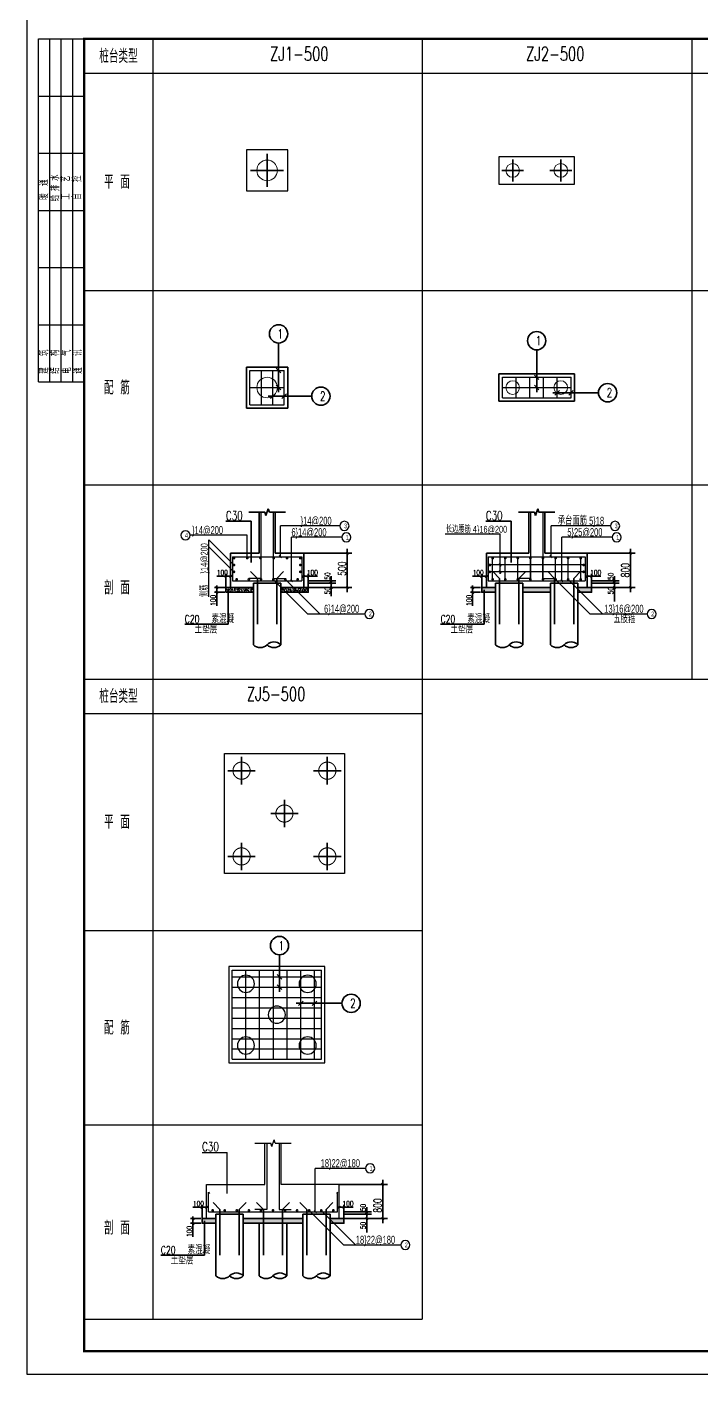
# Model space of a CAD drawing. Extents: x 299218 to 746073, y -331171 to -40619.
# Drawn here: x 430260 to 459731, y -316844 to -257919 of the extents above; entities that cross this region are included whole.
import ezdxf

# ---------------------------------------------------------------- set-up
doc = ezdxf.new("R2010")
doc.units = 0
doc.header["$LTSCALE"] = 1000
doc.header["$MEASUREMENT"] = 0
doc.linetypes.add('短虚线', pattern=[187.5, 125, -62.5])
for name, color, linetype in [('PUB_TITLE', 4, 'Continuous'), ('剪力墙柱其它', 1, 'Continuous'), ('尺寸', 3, 'Continuous')]:
    doc.layers.add(name, color=color, linetype=linetype)
doc.layers.add('承台', color=32, linetype='Continuous', lineweight=35)
doc.layers.add('桩', color=6, linetype='Continuous', lineweight=18)
doc.styles.add('GS_Rein', font='GS_TXT.shx', dxfattribs={"width": 0.7, "bigfont": 'GS_HZTXT.shx'})
doc.styles.add('HZ', font='simplex.shx', dxfattribs={"width": 0.8, "bigfont": 'hztxt.shx'})
doc.styles.get("Standard").update_dxf_attribs({"font": 'gbenor.shx', "bigfont": 'gbcbig.shx'})
pattern_1 = [(50, (-39538.33, -218882.48), (143.452037, -12.550427), [15, -165]), (355, (-39538.33, -218882.48), (-27.750267, 150.438427), [12, -132]), (100.4514, (-39526.38, -218883.53), (115.701876, 137.88791), [12.74804, -140.228422]), (46.1842, (-39538.33, -218842.48), (213.44821, -33.1038), [22.5, -247.5]), (96.6356, (-39520.55, -218845.24), (186.93254, 194.82357), [19.12206, -210.3426]), (351.1842, (-39538.33, -218842.48), (186.93239, 194.82372), [18, -198]), (21, (-39518.33, -218852.48), (119.38141, -80.523778), [15, -165]), (326, (-39518.33, -218852.48), (48.663066, 145.03001), [12, -132]), (71.4514, (-39508.39, -218859.19), (168.044526, 64.5061), [12.74804, -140.228422]), (37.5, (-39538.334, -218882.48), (2.431971, 66.578771), [0, -130.4, 0, -134, 0, -132.5]), (7.5, (-39538.334, -218882.48), (52.613907, 78.882342), [0, -76.4, 0, -127.4, 0, -50.5]), (327.5, (-39582.934, -218882.48), (106.764487, -4.5109743), [0, -50, 0, -156, 0, -207]), (317.5, (-39602.93, -218882.48), (116.637234, 20.020996), [0, -65, 0, -103.6, 0, -147])]

# ---------------------------------------------------------------- blocks, each defined once
blk = doc.blocks.new('$titleblk$00000095')
for p, q in [((-150, 20), (-150, 0)), ((-150, 20), (0, 20)), ((-125, 20), (-125, 0)), ((-100, 20), (-100, 0)), ((-75, 20), (-75, 0)), ((-75, 20), (-75, 0)), ((-50, 20), (-50, 0)), ((-25, 20), (-25, 0)), ((0, 20), (0, 0)), ((-150, 15), (-75, 15)), ((-75, 15), (0, 15)), ((-150, 10), (-75, 10)), ((-75, 10), (0, 10)), ((-150, 5), (-75, 5)), ((-75, 5), (0, 5))]:
    blk.add_line(p, q)
at = {"width": 0.8}
for s, p in [('建   筑', (-146.45, 15.65)), ('暖  通', (-70.35, 15.73)), ('结   构', (-146.45, 10.91)), ('给 排 水', (-71.03, 10.9)), ('电   气', (-146.45, 5.65)), ('工   艺', (-70.35, 6.13)), ('通   讯', (-146.45, 0.88)), ('自   控', (-70.35, 1.24))]:
    blk.add_text(s, height=3.509, dxfattribs=at).set_placement(p)

msp = doc.modelspace()

# ---------------------------------------------------------------- hatches: boundary and pattern name
h = msp.add_hatch()
h.set_pattern_fill('混凝土', color=251, scale=20, style=0)
h.set_pattern_definition(pattern_1)
h.paths.add_polyline_path([(438960.2, -282443.9), (440160.2, -282443.9), (440160.2, -282643.9), (438960.2, -282643.9)])
h = msp.add_hatch()
h.set_pattern_fill('混凝土', color=251, scale=20, style=0)
h.set_pattern_definition(pattern_1)
h.paths.add_polyline_path([(441360.2, -282443.9), (442560.2, -282443.9), (442560.2, -282643.9), (441360.2, -282643.9)])
h = msp.add_hatch()
h.set_pattern_fill('混凝土', color=251, scale=20, style=0)
h.set_pattern_definition([(50, (-49752.98, -218882.48), (143.452037, -12.550427), [15, -165]), (355, (-49752.98, -218882.48), (-27.750267, 150.438427), [12, -132]), (100.4514, (-49741.03, -218883.53), (115.701876, 137.88791), [12.74804, -140.228422]), (46.1842, (-49752.98, -218842.48), (213.44821, -33.1038), [22.5, -247.5]), (96.6356, (-49735.2, -218845.24), (186.93254, 194.82357), [19.12206, -210.3426]), (351.1842, (-49752.98, -218842.48), (186.93239, 194.82372), [18, -198]), (21, (-49732.98, -218852.48), (119.38141, -80.523778), [15, -165]), (326, (-49732.98, -218852.48), (48.663066, 145.03001), [12, -132]), (71.4514, (-49723.03, -218859.19), (168.044526, 64.5061), [12.74804, -140.228422]), (37.5, (-49752.98, -218882.48), (2.431971, 66.578771), [0, -130.4, 0, -134, 0, -132.5]), (7.5, (-49752.98, -218882.48), (52.613907, 78.882342), [0, -76.4, 0, -127.4, 0, -50.5]), (327.5, (-49797.58, -218882.48), (106.764487, -4.5109743), [0, -50, 0, -156, 0, -207]), (317.5, (-49817.58, -218882.48), (116.637234, 20.020996), [0, -65, 0, -103.6, 0, -147])])
h.paths.add_polyline_path([(454345.6, -282443.9), (454945.6, -282443.9), (454945.6, -282643.9), (454345.6, -282643.9)])
h.paths.add_polyline_path([(451945.6, -282443.9), (453145.6, -282443.9), (453145.6, -282643.9), (451945.6, -282643.9)])
h.paths.add_polyline_path([(450145.6, -282443.9), (450745.6, -282443.9), (450745.6, -282643.9), (450145.6, -282643.9)])
h = msp.add_hatch()
h.set_pattern_fill('混凝土', color=251, scale=20, style=0)
h.set_pattern_definition([(50, (-61281.62, -217984.49), (143.452037, -12.550427), [15, -165]), (355, (-61281.62, -217984.49), (-27.750267, 150.438427), [12, -132]), (100.4514, (-61269.67, -217985.54), (115.701876, 137.88791), [12.74804, -140.228422]), (46.1842, (-61281.62, -217944.49), (213.44821, -33.1038), [22.5, -247.5]), (96.6356, (-61263.83, -217947.25), (186.93254, 194.82357), [19.12206, -210.3426]), (351.1842, (-61281.62, -217944.5), (186.93239, 194.82372), [18, -198]), (21, (-61261.62, -217954.49), (119.38141, -80.523778), [15, -165]), (326, (-61261.62, -217954.49), (48.663066, 145.03001), [12, -132]), (71.4514, (-61251.67, -217961.2), (168.044526, 64.5061), [12.74804, -140.228422]), (37.5, (-61281.62, -217984.49), (2.431971, 66.578771), [0, -130.4, 0, -134, 0, -132.5]), (7.5, (-61281.62, -217984.49), (52.613907, 78.882342), [0, -76.4, 0, -127.4, 0, -50.5]), (327.5, (-61326.22, -217984.49), (106.764487, -4.5109743), [0, -50, 0, -156, 0, -207]), (317.5, (-61346.22, -217984.49), (116.637234, 20.020996), [0, -65, 0, -103.6, 0, -147])])
h.paths.add_polyline_path([(437916.9, -310045.9), (438516.9, -310045.9), (438516.9, -310245.9), (437916.9, -310245.9)])
h.paths.add_polyline_path([(439716.9, -310045.9), (442316.9, -310045.9), (442316.9, -310245.9), (439716.9, -310245.9)])
h.paths.add_polyline_path([(443516.9, -310045.9), (444116.9, -310045.9), (444116.9, -310245.9), (443516.9, -310245.9)])

# ---------------------------------------------------------------- linework, layer by layer
at = {"layer": 'PUB_TITLE'}
msp.add_lwpolyline([(430260.2, -316843.9), (514360.2, -316843.9), (514360.2, -257443.9), (430260.2, -257443.9)], close=True, dxfattribs=at)
at = {"layer": 'PUB_TITLE', "const_width": 100}
msp.add_lwpolyline([(432760.2, -315843.9), (513360.2, -315843.9), (513360.2, -258443.9), (432760.2, -258443.9)], close=True, dxfattribs=at)
at = {"layer": '剪力墙柱其它', "color": 6}
for p, q in [((435760.2, -258443.9), (435760.2, -314443.9)), ((447545.6, -258443.9), (447545.6, -314443.9)), ((459330.9, -258443.9), (459330.9, -286443.9)), ((432760.2, -259943.9), (494687, -259943.9)), ((441660.2, -263293.9), (439860.2, -263293.9)), ((439860.2, -263293.9), (439860.2, -265093.9)), ((441660.2, -265093.9), (441660.2, -263293.9)), ((454195.6, -263593.9), (450895.6, -263593.9)), ((450895.6, -263593.9), (450895.6, -264793.9)), ((454195.6, -264793.9), (454195.6, -263593.9)), ((439860.2, -265093.9), (441660.2, -265093.9)), ((450895.6, -264793.9), (454195.6, -264793.9)), ((432760.2, -269443.9), (494687, -269443.9)), ((440010.2, -274443.9), (440010.2, -272943.9)), ((440010.2, -272943.9), (441510.2, -272943.9)), ((440510.2, -274443.9), (440510.2, -272943.9)), ((441010.2, -274443.9), (441010.2, -272943.9)), ((441510.2, -274443.9), (441510.2, -272943.9)), ((451045.6, -274143.9), (451045.6, -273243.9)), ((451045.6, -273243.9), (454045.6, -273243.9)), ((451645.6, -274143.9), (451645.6, -273243.9)), ((452245.6, -274143.9), (452245.6, -273243.9)), ((452845.6, -274143.9), (452845.6, -273243.9)), ((453445.6, -274143.9), (453445.6, -273243.9)), ((454045.6, -274143.9), (454045.6, -273243.9)), ((440010.2, -273693.9), (441510.2, -273693.9)), ((451045.6, -273693.9), (454045.6, -273693.9)), ((440010.2, -274443.9), (441510.2, -274443.9)), ((451045.6, -274143.9), (454045.6, -274143.9)), ((432760.2, -277943.9), (494687, -277943.9)), ((440490.2, -279143.9), (440490.2, -282043.9)), ((441030.2, -279143.9), (441030.2, -282043.9)), ((452275.6, -279143.9), (452275.6, -282043.9)), ((452815.6, -279143.9), (452815.6, -282043.9)), ((439240.2, -281093.9), (442280.2, -281093.9)), ((439240.2, -281093.9), (439240.2, -282143.9)), ((442280.2, -281093.9), (442280.2, -282143.9)), ((450425.6, -281093.9), (454665.6, -281093.9)), ((450425.6, -281093.9), (450425.6, -282143.9)), ((454595.6, -281453.9), (450495.6, -281453.9)), ((450620.6, -282083.9), (450620.6, -281093.9)), ((451170.6, -282083.9), (451170.6, -281093.9)), ((451720.6, -282083.9), (451720.6, -281093.9)), ((452270.6, -282083.9), (452270.6, -281093.9)), ((452820.6, -282083.9), (452820.6, -281093.9)), ((453370.6, -282083.9), (453370.6, -281093.9)), ((453920.6, -282083.9), (453920.6, -281093.9)), ((454470.6, -282083.9), (454470.6, -281093.9)), ((454665.6, -281093.9), (454665.6, -282143.9)), ((439240.2, -282143.9), (442280.2, -282143.9)), ((440490.2, -282043.9), (439960.2, -282043.9)), ((441030.2, -282043.9), (441560.2, -282043.9)), ((450425.6, -282143.9), (454665.6, -282143.9)), ((454595.6, -281753.9), (450495.6, -281753.9)), ((452275.6, -282043.9), (451745.6, -282043.9)), ((452815.6, -282043.9), (453345.6, -282043.9)), ((432760.2, -286443.9), (494687, -286443.9)), ((432760.2, -287943.9), (447545.6, -287943.9)), ((432760.2, -297443.9), (447545.6, -297443.9)), ((439232.8, -303073.8), (439232.8, -299173.8)), ((439232.8, -299173.8), (443132.8, -299173.8)), ((439832.8, -303073.8), (439832.8, -299173.8)), ((440432.8, -303073.8), (440432.8, -299173.8)), ((441032.8, -303073.8), (441032.8, -299173.8)), ((441632.8, -303073.8), (441632.8, -299173.8)), ((442232.8, -303073.8), (442232.8, -299173.8)), ((442832.8, -303073.8), (442832.8, -299173.8)), ((443132.8, -303073.8), (443132.8, -299173.8)), ((439232.8, -299473.8), (443132.8, -299473.8)), ((439232.8, -299923.8), (443132.8, -299923.8)), ((439232.8, -300373.8), (443132.8, -300373.8)), ((439232.8, -300823.8), (443132.8, -300823.8)), ((439232.8, -301273.8), (443132.8, -301273.8)), ((439232.8, -301723.8), (443132.8, -301723.8)), ((439232.8, -302173.8), (443132.8, -302173.8)), ((439232.8, -302623.8), (443132.8, -302623.8)), ((439232.8, -303073.8), (443132.8, -303073.8)), ((432760.2, -305943.9), (447545.6, -305943.9)), ((440746.9, -306745.9), (440746.9, -309645.9)), ((441286.9, -306745.9), (441286.9, -309645.9)), ((438196.9, -309745.9), (438196.9, -308885.4)), ((443836.9, -309745.9), (443836.9, -308885.4)), ((438196.9, -309745.9), (443836.9, -309745.9)), ((440746.9, -309645.9), (440216.9, -309645.9)), ((441286.9, -309645.9), (441816.9, -309645.9)), ((443836.9, -309745.9), (443836.9, -309665.9)), ((432760.2, -314443.9), (447545.6, -314443.9))]:
    msp.add_line(p, q, dxfattribs=at)
at = {"layer": '剪力墙柱其它', "color": 6, "const_width": 55}
for points in [[(439277.7, -281153.9, 1), (439342.7, -281153.9, 1)], [(439277.7, -281453.9, 1), (439342.7, -281453.9, 1)], [(439857.7, -281153.9, 1), (439922.7, -281153.9, 1)], [(440437.7, -281153.9, 1), (440502.7, -281153.9, 1)], [(441017.7, -281153.9, 1), (441082.7, -281153.9, 1)], [(441597.7, -281153.9, 1), (441662.7, -281153.9, 1)], [(442177.7, -281153.9, 1), (442242.7, -281153.9, 1)], [(442177.7, -281453.9, 1), (442242.7, -281453.9, 1)], [(450463.1, -281453.9, 1), (450528.1, -281453.9, 1)], [(450588.1, -281153.9, -1), (450653.1, -281153.9, -1)], [(451138.1, -281153.9, -1), (451203.1, -281153.9, -1)], [(451688.1, -281153.9, -1), (451753.1, -281153.9, -1)], [(452238.1, -281153.9, -1), (452303.1, -281153.9, -1)], [(452788.1, -281153.9, -1), (452853.1, -281153.9, -1)], [(453338.1, -281153.9, -1), (453403.1, -281153.9, -1)], [(453888.1, -281153.9, -1), (453953.1, -281153.9, -1)], [(454438.1, -281153.9, -1), (454503.1, -281153.9, -1)], [(454563.1, -281453.9, 1), (454628.1, -281453.9, 1)], [(439277.7, -281753.9, 1), (439342.7, -281753.9, 1)], [(439394.4, -282083.9, 1), (439459.4, -282083.9, 1)], [(439927.7, -282083.9, 1), (439992.7, -282083.9, 1)], [(440461, -282083.9, 1), (440526, -282083.9, 1)], [(440994.4, -282083.9, 1), (441059.4, -282083.9, 1)], [(441527.7, -282083.9, 1), (441592.7, -282083.9, 1)], [(442061, -282083.9, 1), (442126, -282083.9, 1)], [(442177.7, -281753.9, 1), (442242.7, -281753.9, 1)], [(450463.1, -281753.9, 1), (450528.1, -281753.9, 1)], [(450588.1, -282083.9, 1), (450653.1, -282083.9, 1)], [(451138.1, -282083.9, 1), (451203.1, -282083.9, 1)], [(451688.1, -282083.9, 1), (451753.1, -282083.9, 1)], [(452238.1, -282083.9, 1), (452303.1, -282083.9, 1)], [(452788.1, -282083.9, 1), (452853.1, -282083.9, 1)], [(453338.1, -282083.9, 1), (453403.1, -282083.9, 1)], [(453888.1, -282083.9, 1), (453953.1, -282083.9, 1)], [(454438.1, -282083.9, 1), (454503.1, -282083.9, 1)], [(454563.1, -281753.9, 1), (454628.1, -281753.9, 1)], [(438348.1, -309685.9, 1), (438413.1, -309685.9, 1)], [(438875.3, -309685.9, 1), (438940.3, -309685.9, 1)], [(439402.6, -309685.9, 1), (439467.6, -309685.9, 1)], [(439929.9, -309685.9, 1), (439994.9, -309685.9, 1)], [(440457.1, -309685.9, 1), (440522.1, -309685.9, 1)], [(440984.4, -309685.9, 1), (441049.4, -309685.9, 1)], [(441511.7, -309685.9, 1), (441576.7, -309685.9, 1)], [(442039, -309685.9, 1), (442104, -309685.9, 1)], [(442566.2, -309685.9, 1), (442631.2, -309685.9, 1)], [(443093.5, -309685.9, 1), (443158.5, -309685.9, 1)], [(443620.8, -309685.9, 1), (443685.8, -309685.9, 1)]]:
    msp.add_lwpolyline(points, format="xyb", close=True, dxfattribs=at)
at = {"layer": '剪力墙柱其它', "color": 6}
msp.add_lwpolyline([(438892.3, -289700.8), (444142.3, -289700.8), (444142.3, -294950.8), (438892.3, -294950.8)], close=True, dxfattribs=at)
at = {"layer": '剪力墙柱其它', "color": 2}
msp.add_lwpolyline([(439082.8, -303223.8), (443282.8, -303223.8), (443282.8, -299023.8), (439082.8, -299023.8)], close=True, dxfattribs=at)
at = {"layer": '剪力墙柱其它', "color": 6}
for points in [[(440207.8, -299773.8, 1), (439457.8, -299773.8, 1)], [(442907.8, -299773.8, 1), (442157.8, -299773.8, 1)], [(441557.8, -301123.8, 1), (440807.8, -301123.8, 1)], [(440207.8, -302473.8, 1), (439457.8, -302473.8, 1)], [(442907.8, -302473.8, 1), (442157.8, -302473.8, 1)]]:
    msp.add_lwpolyline(points, format="xyb", close=True, dxfattribs=at)
for points in [[(438196.9, -308885.4), (438238.7, -308944.2)], [(443836.9, -308885.4), (443795.2, -308944.2)]]:
    msp.add_lwpolyline(points, dxfattribs=at)
at = {"layer": '尺寸', "color": 2}
for p, q in [((441340.2, -281123.9), (441340.2, -279743.9)), ((443940.2, -279743.9), (441340.2, -279743.9)), ((453173.3, -281123.9), (453173.3, -279743.9)), ((455773.3, -279743.9), (453173.3, -279743.9)), ((439890.2, -280153.9), (437390.2, -280153.9)), ((439310.2, -281453.9), (438210.2, -280353.9)), ((438210.2, -282853.9), (438210.2, -280353.9)), ((439890.2, -281153.9), (439890.2, -280153.9)), ((441826.9, -282173.9), (441826.9, -280243.9)), ((444026.9, -280243.9), (441826.9, -280243.9)), ((453645.6, -282173.9), (453645.6, -280243.9)), ((455845.6, -280243.9), (453645.6, -280243.9)), ((439310.2, -281753.9), (438210.2, -280653.9)), ((441290.2, -281043.9), (441390.2, -281143.9)), ((453123.3, -281043.9), (453223.3, -281143.9)), ((441026.9, -282093.9), (442526.9, -283593.9)), ((441560.2, -282093.9), (443060.2, -283593.9)), ((441776.9, -282093.9), (441876.9, -282193.9)), ((453370.6, -282093.9), (454870.6, -283593.9)), ((453595.6, -282093.9), (453695.6, -282193.9)), ((453920.6, -282093.9), (455420.6, -283593.9)), ((442526.9, -283593.9), (445026.9, -283593.9)), ((454870.6, -283593.9), (457370.6, -283593.9)), ((440216.9, -306745.9), (440916.9, -306745.9)), ((440666.9, -308545.9), (440666.9, -306745.9)), ((440966.9, -306895.9), (440916.9, -306745.9)), ((440966.9, -306895.9), (441066.9, -306595.9)), ((441116.9, -306745.9), (441066.9, -306595.9)), ((441116.9, -306745.9), (441816.9, -306745.9)), ((441366.9, -308545.9), (441366.9, -306745.9)), ((437916.9, -307145.9), (439016.9, -307145.9)), ((439016.9, -308945.9), (439016.9, -307145.9)), ((442862.4, -309775.9), (442862.4, -307845.9)), ((445062.4, -307845.9), (442862.4, -307845.9)), ((438116.9, -310045.9), (438116.9, -308545.9)), ((438116.9, -308545.9), (440666.9, -308545.9)), ((443916.9, -308545.9), (441366.9, -308545.9)), ((443916.9, -310045.9), (443916.9, -308545.9)), ((442598.7, -309695.9), (444098.7, -311195.9)), ((442812.4, -309695.9), (442912.4, -309795.9)), ((443126, -309695.9), (444626, -311195.9)), ((444098.7, -311195.9), (446598.7, -311195.9))]:
    msp.add_line(p, q, dxfattribs=at)
at = {"layer": '尺寸'}
for p, q in [((448539.3, -280091.4), (450944.9, -280091.4)), ((450944.9, -281833.9), (450944.9, -280091.4)), ((450894.9, -281403.9), (450994.9, -281503.9)), ((450894.9, -281703.9), (450994.9, -281803.9))]:
    msp.add_line(p, q, dxfattribs=at)
at = {"layer": '尺寸', "color": 2}
for centre in [(444140.2, -279743.9), (455973.3, -279743.9), (437190.2, -280153.9), (444226.9, -280243.9), (456045.6, -280243.9), (445226.9, -283593.9), (457570.6, -283593.9), (445262.4, -307845.9), (446798.7, -311195.9)]:
    msp.add_arc(centre, 200, 0, 359.88938, dxfattribs=at)
at = {"layer": '承台', "color": 2}
for p, q in [((440760.2, -263473.9), (440760.2, -264913.9)), ((451495.6, -263713.9), (451495.6, -264673.9)), ((453595.6, -263713.9), (453595.6, -264673.9)), ((441480.2, -264193.9), (440040.2, -264193.9)), ((451975.6, -264193.9), (451015.6, -264193.9)), ((454075.6, -264193.9), (453115.6, -264193.9)), ((441260.2, -273893.9), (441260.2, -271743.9)), ((452545.6, -273893.9), (452545.6, -272043.9)), ((441660.2, -272793.9), (439860.2, -272793.9)), ((439860.2, -272793.9), (439860.2, -274593.9)), ((441660.2, -274593.9), (441660.2, -272793.9)), ((441160.2, -272843.9), (441360.2, -273043.9)), ((454195.6, -273093.9), (450895.6, -273093.9)), ((450895.6, -273093.9), (450895.6, -274293.9)), ((452445.6, -273143.9), (452645.6, -273343.9)), ((454195.6, -274293.9), (454195.6, -273093.9)), ((441110.2, -273968.9), (440910.2, -274168.9)), ((441160.2, -273593.9), (441360.2, -273793.9)), ((441610.2, -273968.9), (441410.2, -274168.9)), ((452445.6, -273593.9), (452645.6, -273793.9)), ((453245.6, -273918.9), (455245.6, -273918.9)), ((453545.6, -273818.9), (453345.6, -274018.9)), ((454145.6, -273818.9), (453945.6, -274018.9)), ((440810.2, -274068.9), (442710.2, -274068.9)), ((450895.6, -274293.9), (454195.6, -274293.9)), ((439860.2, -274593.9), (441660.2, -274593.9)), ((439960.2, -279143.9), (440660.2, -279143.9)), ((440410.2, -280943.9), (440410.2, -279143.9)), ((440710.2, -279293.9), (440660.2, -279143.9)), ((440710.2, -279293.9), (440810.2, -278993.9)), ((440860.2, -279143.9), (440810.2, -278993.9)), ((440860.2, -279143.9), (441560.2, -279143.9)), ((441110.2, -280943.9), (441110.2, -279143.9)), ((451745.6, -279143.9), (452445.6, -279143.9)), ((452195.6, -280943.9), (452195.6, -279143.9)), ((452495.6, -279293.9), (452445.6, -279143.9)), ((452495.6, -279293.9), (452595.6, -278993.9)), ((452645.6, -279143.9), (452595.6, -278993.9)), ((452645.6, -279143.9), (453345.6, -279143.9)), ((452895.6, -280943.9), (452895.6, -279143.9)), ((438960.2, -279543.9), (440060.2, -279543.9)), ((440060.2, -281343.9), (440060.2, -279543.9)), ((450324.6, -279543.9), (451424.6, -279543.9)), ((451424.6, -281343.9), (451424.6, -279543.9)), ((439160.2, -282443.9), (439160.2, -280943.9)), ((439160.2, -280943.9), (440410.2, -280943.9)), ((442360.2, -280943.9), (441110.2, -280943.9)), ((442360.2, -282443.9), (442360.2, -280943.9)), ((442360.2, -280943.9), (444460.2, -280943.9)), ((444310.2, -280993.9), (444210.2, -280893.9)), ((444260.2, -280743.9), (444260.2, -282643.9)), ((450345.6, -282443.9), (450345.6, -280943.9)), ((450345.6, -280943.9), (452195.6, -280943.9)), ((454745.6, -280943.9), (452895.6, -280943.9)), ((454745.6, -282443.9), (454745.6, -280943.9)), ((454745.6, -280943.9), (456845.6, -280943.9)), ((456695.6, -280993.9), (456595.6, -280893.9)), ((456645.6, -280743.9), (456645.6, -282643.9)), ((439210.2, -281943.9), (438560.2, -281943.9)), ((439010.2, -281893.9), (438910.2, -281993.9)), ((438960.2, -282493.9), (438960.2, -281843.9)), ((439210.2, -281893.9), (439110.2, -281993.9)), ((440040.2, -281743.9), (440340.2, -282043.9)), ((440160.2, -282243.9), (440160.2, -284943.9)), ((440160.2, -282243.9), (441360.2, -282243.9)), ((440340.2, -282043.9), (440340.2, -284043.9)), ((441480.2, -281743.9), (441180.2, -282043.9)), ((441180.2, -282043.9), (441180.2, -284043.9)), ((441360.2, -282243.9), (441360.2, -284943.9)), ((441360.2, -282243.9), (441360.2, -284943.9)), ((442410.2, -281893.9), (442310.2, -281993.9)), ((442310.2, -281943.9), (442960.2, -281943.9)), ((442610.2, -281893.9), (442510.2, -281993.9)), ((442560.2, -282493.9), (442560.2, -281843.9)), ((442560.2, -282143.9), (443760.2, -282143.9)), ((442560.2, -282243.9), (443760.2, -282243.9)), ((443610.2, -282193.9), (443510.2, -282093.9)), ((443610.2, -282293.9), (443510.2, -282193.9)), ((443560.2, -281943.9), (443560.2, -282820.3)), ((450395.6, -281943.9), (449745.6, -281943.9)), ((450195.6, -281893.9), (450095.6, -281993.9)), ((450145.6, -282493.9), (450145.6, -281843.9)), ((450395.6, -281893.9), (450295.6, -281993.9)), ((450625.6, -281743.9), (450925.6, -282043.9)), ((450745.6, -282243.9), (450745.6, -284943.9)), ((450745.6, -282243.9), (451945.6, -282243.9)), ((450925.6, -282043.9), (450925.6, -284043.9)), ((452065.6, -281743.9), (451765.6, -282043.9)), ((451765.6, -282043.9), (451765.6, -284043.9)), ((451945.6, -282243.9), (451945.6, -284943.9)), ((451945.6, -282243.9), (451945.6, -284943.9)), ((453025.6, -281743.9), (453325.6, -282043.9)), ((453145.6, -282243.9), (453145.6, -284943.9)), ((453145.6, -282243.9), (454345.6, -282243.9)), ((453325.6, -282043.9), (453325.6, -284043.9)), ((454465.6, -281743.9), (454165.6, -282043.9)), ((454165.6, -282043.9), (454165.6, -284043.9)), ((454345.6, -282243.9), (454345.6, -284943.9)), ((454345.6, -282243.9), (454345.6, -284943.9)), ((454795.6, -281893.9), (454695.6, -281993.9)), ((454695.6, -281943.9), (455345.6, -281943.9)), ((454995.6, -281893.9), (454895.6, -281993.9)), ((454945.6, -282493.9), (454945.6, -281843.9)), ((454945.6, -282143.9), (456145.6, -282143.9)), ((454945.6, -282243.9), (456145.6, -282243.9)), ((455995.6, -282193.9), (455895.6, -282093.9)), ((455995.6, -282293.9), (455895.6, -282193.9)), ((455945.6, -281943.9), (455945.6, -283043.9)), ((438910.2, -282443.9), (438460.2, -282443.9)), ((438910.2, -282643.9), (438460.2, -282643.9)), ((438510.2, -282393.9), (438610.2, -282493.9)), ((438510.2, -282593.9), (438610.2, -282693.9)), ((438560.2, -282343.9), (438560.2, -283243.9)), ((438960.2, -282443.9), (438960.2, -282643.9)), ((438960.2, -282443.9), (440160.2, -282443.9)), ((438960.2, -282643.9), (440160.2, -282643.9)), ((439060.2, -282543.9), (439060.2, -284043.9)), ((441360.2, -282443.9), (442560.2, -282443.9)), ((441360.2, -282643.9), (442560.2, -282643.9)), ((442560.2, -282443.9), (442560.2, -282643.9)), ((442560.2, -282443.9), (444460.2, -282443.9)), ((443610.2, -282493.9), (443510.2, -282393.9)), ((444310.2, -282493.9), (444210.2, -282393.9)), ((450095.6, -282443.9), (449645.6, -282443.9)), ((450095.6, -282643.9), (449645.6, -282643.9)), ((449695.6, -282393.9), (449795.6, -282493.9)), ((449695.6, -282593.9), (449795.6, -282693.9)), ((449745.6, -282343.9), (449745.6, -283243.9)), ((450145.6, -282443.9), (450145.6, -282643.9)), ((450145.6, -282443.9), (450745.6, -282443.9)), ((450145.6, -282643.9), (450745.6, -282643.9)), ((450245.6, -282543.9), (450245.6, -284043.9)), ((451945.6, -282443.9), (453145.6, -282443.9)), ((451945.6, -282643.9), (453145.6, -282643.9)), ((454345.6, -282443.9), (454945.6, -282443.9)), ((454345.6, -282643.9), (454945.6, -282643.9)), ((454945.6, -282443.9), (454945.6, -282643.9)), ((454945.6, -282443.9), (456845.6, -282443.9)), ((455995.6, -282493.9), (455895.6, -282393.9)), ((456695.6, -282493.9), (456595.6, -282393.9)), ((437160.2, -284043.9), (439060.2, -284043.9)), ((448345.6, -284043.9), (450245.6, -284043.9)), ((439642.3, -289850.8), (439642.3, -291050.8)), ((443392.3, -289850.8), (443392.3, -291050.8)), ((440242.3, -290450.8), (439042.3, -290450.8)), ((443992.3, -290450.8), (442792.3, -290450.8)), ((441517.3, -291725.8), (441517.3, -292925.8)), ((442117.3, -292325.8), (440917.3, -292325.8)), ((439642.3, -294800.8), (439642.3, -293600.8)), ((443392.3, -294800.8), (443392.3, -293600.8)), ((440242.3, -294200.8), (439042.3, -294200.8)), ((443992.3, -294200.8), (442792.3, -294200.8)), ((441301, -300123.8), (441301, -298503.5)), ((441201, -299373.8), (441401, -299573.8)), ((441201, -299823.8), (441401, -300023.8)), ((442032.8, -300626.4), (444032.8, -300626.4)), ((442332.8, -300526.4), (442132.8, -300726.4)), ((442932.8, -300526.4), (442732.8, -300726.4)), ((443916.9, -308545.9), (446016.9, -308545.9)), ((445866.9, -308595.9), (445766.9, -308495.9)), ((445816.9, -308345.9), (445816.9, -310245.9)), ((438396.9, -309345.9), (438696.9, -309645.9)), ((439836.9, -309345.9), (439536.9, -309645.9)), ((440296.9, -309345.9), (440596.9, -309645.9)), ((441736.9, -309345.9), (441436.9, -309645.9)), ((442196.9, -309345.9), (442496.9, -309645.9)), ((443636.9, -309345.9), (443336.9, -309645.9)), ((438166.9, -309545.9), (437516.9, -309545.9)), ((437966.9, -309495.9), (437866.9, -309595.9)), ((437916.9, -310095.9), (437916.9, -309445.9)), ((438166.9, -309495.9), (438066.9, -309595.9)), ((438516.9, -309845.9), (438516.9, -312545.9)), ((438516.9, -309845.9), (439716.9, -309845.9)), ((438696.9, -309645.9), (438696.9, -311645.9)), ((439536.9, -309645.9), (439536.9, -311645.9)), ((439716.9, -309845.9), (439716.9, -312545.9)), ((439716.9, -309845.9), (439716.9, -312545.9)), ((440596.9, -309645.9), (440596.9, -311645.9)), ((441436.9, -309645.9), (441436.9, -311645.9)), ((442316.9, -309845.9), (442316.9, -312545.9)), ((442316.9, -309845.9), (443516.9, -309845.9)), ((442496.9, -309645.9), (442496.9, -311645.9)), ((443336.9, -309645.9), (443336.9, -311645.9)), ((443516.9, -309845.9), (443516.9, -312545.9)), ((443516.9, -309845.9), (443516.9, -312545.9)), ((443966.9, -309495.9), (443866.9, -309595.9)), ((443866.9, -309545.9), (444516.9, -309545.9)), ((444166.9, -309495.9), (444066.9, -309595.9)), ((444116.9, -310095.9), (444116.9, -309445.9)), ((444116.9, -309745.9), (445316.9, -309745.9)), ((444116.9, -309845.9), (445316.9, -309845.9)), ((445166.9, -309795.9), (445066.9, -309695.9)), ((445166.9, -309895.9), (445066.9, -309795.9)), ((445116.9, -309545.9), (445116.9, -310645.9)), ((437866.9, -310045.9), (437416.9, -310045.9)), ((437866.9, -310245.9), (437416.9, -310245.9)), ((437466.9, -309995.9), (437566.9, -310095.9)), ((437466.9, -310195.9), (437566.9, -310295.9)), ((437516.9, -309945.9), (437516.9, -310845.9)), ((437916.9, -310045.9), (437916.9, -310245.9)), ((437916.9, -310045.9), (438516.9, -310045.9)), ((437916.9, -310245.9), (438516.9, -310245.9)), ((438016.9, -310145.9), (438016.9, -311645.9)), ((439716.9, -310045.9), (442316.9, -310045.9)), ((439716.9, -310245.9), (442316.9, -310245.9)), ((440416.9, -310245.9), (440416.9, -312545.9)), ((440416.9, -310245.9), (441616.9, -310245.9)), ((441616.9, -310245.9), (441616.9, -312545.9)), ((441616.9, -310245.9), (441616.9, -312545.9)), ((443516.9, -310045.9), (444116.9, -310045.9)), ((443516.9, -310245.9), (444116.9, -310245.9)), ((444116.9, -310045.9), (444116.9, -310245.9)), ((444116.9, -310045.9), (446016.9, -310045.9)), ((445166.9, -310095.9), (445066.9, -309995.9)), ((445866.9, -310095.9), (445766.9, -309995.9)), ((436116.9, -311645.9), (438016.9, -311645.9))]:
    msp.add_line(p, q, dxfattribs=at)
for points in [[(438960.2, -282443.9), (440160.2, -282443.9), (440160.2, -282643.9), (438960.2, -282643.9)], [(441360.2, -282443.9), (442560.2, -282443.9), (442560.2, -282643.9), (441360.2, -282643.9)], [(450145.6, -282443.9), (450745.6, -282443.9), (450745.6, -282643.9), (450145.6, -282643.9)], [(451945.6, -282443.9), (453145.6, -282443.9), (453145.6, -282643.9), (451945.6, -282643.9)], [(454345.6, -282443.9), (454945.6, -282443.9), (454945.6, -282643.9), (454345.6, -282643.9)], [(437916.9, -310045.9), (438516.9, -310045.9), (438516.9, -310245.9), (437916.9, -310245.9)], [(439716.9, -310045.9), (442316.9, -310045.9), (442316.9, -310245.9), (439716.9, -310245.9)], [(443516.9, -310045.9), (444116.9, -310045.9), (444116.9, -310245.9), (443516.9, -310245.9)]]:
    msp.add_lwpolyline(points, close=True, dxfattribs=at)
for centre, radius, start, end in [((441260.2, -271343.9), 400, 0, 359.88938), ((452545.6, -271643.9), 400, 0, 359.88938), ((443110.2, -274068.9), 400, 0, 359.88938), ((455645.6, -273918.9), 400, 0, 359.88938), ((440460.2, -284643.9), 424.2, 224.993364, 314.99071), ((441060.2, -284643.9), 424.2, 224.993364, 314.99071), ((441060.2, -285243.9), 424.2, 44.998673, 134.996019), ((451045.6, -284643.9), 424.2, 224.993364, 314.99071), ((451645.6, -285243.9), 424.2, 44.998673, 134.996019), ((451645.6, -284643.9), 424.2, 224.993364, 314.99071), ((453445.6, -284643.9), 424.2, 224.993364, 314.99071), ((454045.6, -285243.9), 424.2, 44.998673, 134.996019), ((454045.6, -284643.9), 424.2, 224.993364, 314.99071), ((441301, -298103.5), 400, 0, 359.88938), ((444432.8, -300626.4), 400, 0, 359.88938), ((438816.9, -312245.9), 424.2, 224.993364, 314.99071), ((439416.9, -312245.9), 424.2, 224.993364, 314.99071), ((439416.9, -312845.9), 424.2, 44.998673, 134.996019), ((440716.9, -312245.9), 424.2, 224.993364, 314.99071), ((441316.9, -312245.9), 424.2, 224.993364, 314.99071), ((441316.9, -312845.9), 424.2, 44.998673, 134.996019), ((442616.9, -312245.9), 424.2, 224.993364, 314.99071), ((443216.9, -312245.9), 424.2, 224.993364, 314.99071), ((443216.9, -312845.9), 424.2, 44.998673, 134.996019)]:
    msp.add_arc(centre, radius, start, end, dxfattribs=at)
at = {"layer": '桩', "linetype": '短虚线', "lineweight": 18}
for points in [[(440017.3, -290450.8, 1), (439267.3, -290450.8, 1)], [(443767.3, -290450.8, 1), (443017.3, -290450.8, 1)], [(441892.3, -292325.8, 1), (441142.3, -292325.8, 1)], [(440017.3, -294200.8, -1), (439267.3, -294200.8, -1)], [(443767.3, -294200.8, -1), (443017.3, -294200.8, -1)]]:
    msp.add_lwpolyline(points, format="xyb", close=True, dxfattribs=at)
at = {"layer": '桩'}
for centre, radius in [((440760.2, -264193.9), 450), ((451495.6, -264193.9), 300), ((453595.6, -264193.9), 300), ((440760.2, -273693.9), 450), ((451495.6, -273693.9), 300), ((453595.6, -273693.9), 300)]:
    msp.add_arc(centre, radius, 0, 359.88938, dxfattribs=at)

# ---------------------------------------------------------------- block references
at = {"layer": 'PUB_TITLE', "xscale": 100, "yscale": 100, "zscale": 100, "rotation": 90}
msp.add_blockref('$titleblk$00000095', (432760.2, -258443.9), dxfattribs=at)

# ---------------------------------------------------------------- texts
at = {"layer": '剪力墙柱其它', "color": 6, "style": 'HZ', "width": 0.7}
for s, p in [('桩台类型', (433420.2, -259493.9)), ('平 面', (433630.2, -264993.9)), ('配 筋', (433630.2, -273993.9)), ('剖 面', (433630.2, -282743.9)), ('桩台类型', (433420.2, -287493.9)), ('平 面', (433630.2, -292993.9)), ('配 筋', (433630.2, -301993.9)), ('剖 面', (433630.2, -310743.9))]:
    msp.add_text(s, height=600, dxfattribs=at).set_placement(p)
at = {"layer": '剪力墙柱其它', "color": 151, "style": 'HZ', "width": 0.7}
for s, p in [('ZJ1-500', (440890.2, -259393.9)), ('ZJ2-500', (452078.2, -259393.9)), ('ZJ5-500', (439876.1, -287393.9))]:
    msp.add_text(s, height=600, dxfattribs=at).set_placement(p)
at = {"layer": '尺寸', "color": 2, "style": 'GS_Rein', "width": 0.7}
for s, height, p in [('}14@200', 350, (437480.2, -280103.9)), ('6}14@200', 350, (441821.9, -280193.9)), ('}14@200', 350, (442225.2, -279693.9)), ('3', 200, (444120.2, -279843.9)), ('承台面筋 5}18', 350, (453471.8, -279693.9)), ('5}25@200', 350, (453885.6, -280193.9)), ('3', 200, (455953.3, -279843.9)), ('4', 200, (437170.2, -280253.9)), ('1', 200, (444206.9, -280343.9)), ('1', 200, (456025.6, -280343.9)), ('6}14@200', 350, (443250.4, -283543.9)), ('13}16@200', 350, (455499.6, -283543.9)), ('2', 200, (445206.9, -283693.9)), ('五肢箍', 350, (455900.6, -283993.9)), ('2', 200, (457550.6, -283693.9)), ('18}22@180', 350, (443102.4, -307795.9)), ('1', 200, (445242.4, -307945.9)), ('18}22@180', 350, (444638.7, -311145.9)), ('2', 200, (446778.7, -311295.9))]:
    msp.add_text(s, height=height, dxfattribs=at).set_placement(p)
at = {"layer": '尺寸', "style": 'GS_Rein', "width": 0.7}
msp.add_text('长边腰筋 4}16@200', height=300, rotation=359.999998, dxfattribs=at).set_placement((448573.2, -280041.4))
at = {"layer": '尺寸', "color": 2, "style": 'GS_Rein', "width": 0.7}
for s, p in [('}14@200', (438160.2, -281823.9)), ('侧筋', (438160.2, -282853.9))]:
    msp.add_text(s, height=300, rotation=89.999998, dxfattribs=at).set_placement(p)
at = {"layer": '承台', "color": 2, "style": 'HZ', "width": 0.7}
for s, height, p in [('1', 400, (441220.2, -271543.9)), ('1', 400, (452505.6, -271843.9)), ('2', 400, (443070.2, -274268.9)), ('2', 400, (455605.6, -274118.9)), ('C30', 400, (438960.2, -279493.9)), ('C30', 400, (450324.6, -279493.9)), ('100', 220, (438560.2, -281893.9)), ('100', 220, (442498.2, -281893.9)), ('100', 220, (449745.6, -281893.9)), ('100', 220, (454883.6, -281893.9)), ('C20', 350, (437160.2, -283993.9)), ('素混凝', 350, (438325.2, -283993.9)), ('C20', 350, (448345.6, -283993.9)), ('素混凝', 350, (449510.6, -283993.9)), ('土垫层', 350, (437590.2, -284443.9)), ('土垫层', 350, (448775.6, -284443.9)), ('1', 400, (441261, -298303.5)), ('2', 400, (444392.8, -300826.4)), ('C30', 400, (437916.9, -307095.9)), ('100', 220, (437516.9, -309495.9)), ('100', 220, (444054.9, -309495.9)), ('C20', 350, (436116.9, -311595.9)), ('土垫层', 350, (436546.9, -312045.9)), ('素混凝', 350, (437281.9, -311595.9))]:
    msp.add_text(s, height=height, dxfattribs=at).set_placement(p)
for s, height, p in [('500', 350, (444210.2, -281929.4)), ('800', 350, (456595.6, -281997.7)), ('50', 220, (443510.2, -282095.4)), ('50', 220, (455895.6, -282109.8)), ('50', 220, (443510.2, -282737.8)), ('50', 220, (455895.6, -282737.8)), ('100', 220, (438510.2, -283243.9)), ('100', 220, (449695.6, -283243.9)), ('800', 350, (445766.9, -309785.9)), ('50', 220, (445066.9, -309719.7)), ('100', 220, (437466.9, -310845.9)), ('50', 220, (445066.9, -310507.9))]:
    msp.add_text(s, height=height, rotation=89.999998, dxfattribs=at).set_placement(p)

doc.saveas('drawing.dxf')
